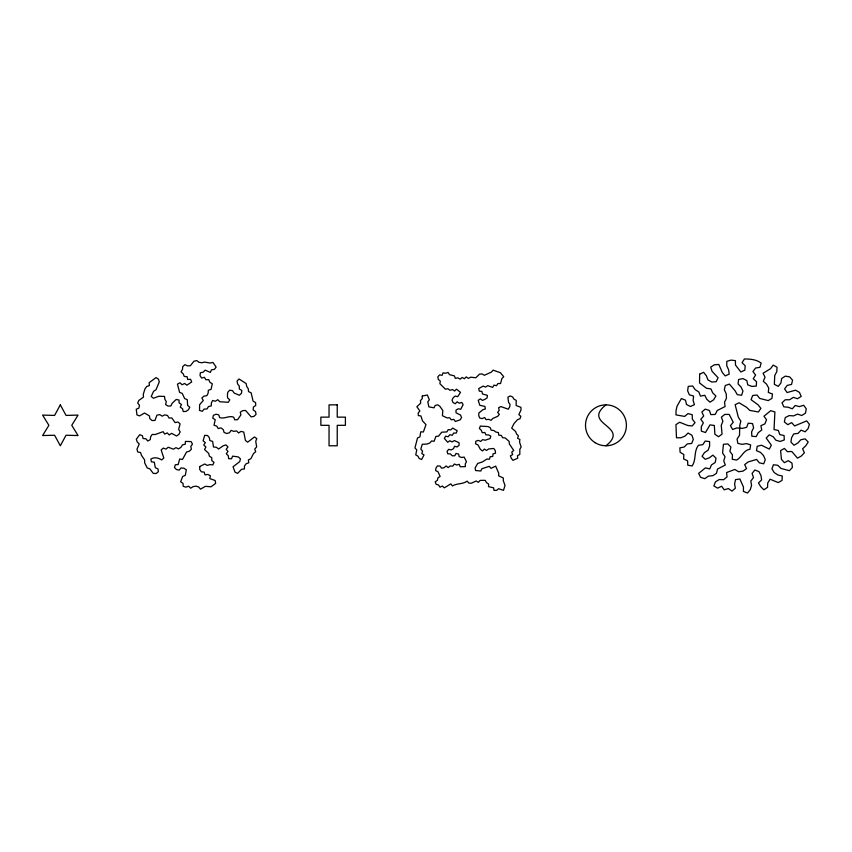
<?xml version="1.0" encoding="UTF-8"?>
<svg xmlns="http://www.w3.org/2000/svg" width="852" height="852" viewBox="0 0 852 852"><rect width="100%" height="100%" fill="white"/><g stroke="black" fill="none" stroke-linecap="round" stroke-linejoin="round"><path stroke-width="1.28" d="M605.953 404.86C581.011 424.594 630.906 426.053 605.953 445.788M699.63 374.177L699.545 382.974L706.553 388.299L710.909 388.906L712.73 392.91L715.904 395.978L713.667 399.769L709.993 402.197L706.755 399.215L704.764 395.296L700.44 396.105L698.842 392.005L695.147 389.609L692.633 385.988L688.256 386.403L687.628 390.759L689.364 394.806L693.581 396.073L693.123 400.451L694.412 404.668L690.418 406.51L686.52 404.466L685.466 400.184L681.376 398.555L677.052 406.191L676.062 410.483L675.956 414.881L684.635 416.415L688.011 413.593L692.261 414.764L692.303 419.163L695.03 422.624L692.175 425.968L687.788 425.499L679.64 422.251L675.945 424.637L676.488 437.79L680.886 437.79L684.965 436.128L688.096 433.029L691.899 435.244L693.326 439.408L691.675 443.487L687.298 443.903L684.177 447.012L679.864 447.864L680.098 452.252L683.858 454.542L683.613 458.94L687.596 460.804L687.788 465.203L692.133 465.959C696.467 459.643 693.581 451.528 698.427 445.276L702.793 444.691L705.232 441.038L709.599 441.602L709.599 446.011L708.15 450.165L704.476 452.593L702.059 456.267L705.243 459.313L709.375 457.801L712.868 455.117L716.031 458.184L715.19 462.508L711.495 464.904L709.727 468.93L705.456 467.865L698.619 473.403L700.589 477.344L704.796 478.664L708.395 476.14L712.773 475.704L716.479 473.318L717.533 469.047L725.34 465.011L723.753 460.9L725.041 456.693L722.571 453.04L723.444 444.297L727.832 443.924L730.931 447.066L729.844 451.326L732.464 454.872L732.273 459.271L736.607 460.059C741.826 457.258 743.455 450.069 749.973 449.249L750.665 444.904L746.469 443.594L742.135 444.35L737.843 443.381L737.065 439.046L739.493 435.372L739.792 425.34L740.857 421.069L738.396 417.416L735.138 404.679L739.099 402.751L746.597 407.331L749.771 410.387L758.408 411.995L760.889 408.353L758.163 404.892L751.102 399.726L752.604 395.584L756.959 394.977L759.696 398.416L768.163 400.6L771.965 398.363L772.444 393.986L768.323 392.431L768.706 388.054L766.576 384.199L763.296 381.259L765.021 377.212L763.083 373.251L770.57 368.66L773.179 365.114L777.035 367.244L776.79 371.632L774.745 375.54L774.351 384.327L778.259 386.361L780.954 382.889L781.635 378.533L785.32 376.126L789.655 376.882L792.584 380.173L791.529 384.444L787.227 385.381L784.596 388.917L787.099 392.538L795.566 390.195L799.4 392.357L801.231 396.361L797.525 398.725L793.329 397.362L789.623 399.737L785.224 399.78L782.019 402.804L783.819 406.819L788.207 407.245L792.317 408.822L795.204 405.488L799.453 406.628L803.638 405.264L806.248 408.811L805.481 413.145L801.764 415.51L797.6 414.104L793.574 415.893L789.176 415.595L785.256 417.597L784.351 421.91L787.78 424.669L791.678 422.624L794.575 425.947L806.674 420.899L809.4 424.349L808.143 428.567L805.14 431.794L801.061 430.143L798.079 433.391L793.713 433.945L791.551 437.779L790.944 442.135L794.064 445.245L797.855 442.997L800.837 439.76L805.151 438.865L808.197 442.05L805.822 445.766L802.605 448.77L804.373 452.795L801.359 456.012L797.515 458.163L791.785 451.507L787.386 451.645L784.394 448.418L780.581 450.612L781.444 459.377L784.362 462.679L788.281 460.676L791.966 463.073L792.392 467.46L789.399 470.687L780.901 468.408L777.791 465.288L773.424 464.755L771.933 468.898L774.266 472.636L777.961 475.011L782.253 476.002L782.04 480.4L778.227 482.594L770.101 479.218L767.758 482.946L767.535 487.333L763.882 489.793L760.751 486.705L758.482 482.935L761.645 479.878L760.964 475.533L758.951 471.614L754.861 469.984L752.092 473.403L753.498 477.578L750.793 481.05L751.581 485.384L750.303 489.591L747.545 493.02L743.434 491.444L743.455 487.046L739.887 479.016L735.521 479.591L734.616 483.904L735.351 488.249L732.006 491.114L728.407 488.59L724.179 489.793L721.623 486.215L717.661 488.153L713.859 485.938L715.488 481.849L719.226 479.527L723.625 479.719L727.033 476.928L726.596 472.54L734.829 469.452L738.588 471.731L742.955 471.145L746.544 468.6L744.691 464.606L748.173 461.922L756.597 459.452L759.388 462.86L763.69 463.786L765.288 459.686L763.552 455.628L760.548 452.412L756.512 450.665L757.204 446.32L761.464 445.223L769.303 449.1L771.348 445.191L766.204 438.056L769.228 434.85L773.211 436.746L775.916 440.218L780.144 441.442L784.277 439.941L784.096 435.542L779.793 434.605L778.334 430.452L774.021 429.557L774.905 411.995L770.709 410.664L763.946 416.234L766.544 419.791L764.894 423.87L760.889 425.702L761.741 430.026L758.227 432.678L756.235 436.607L751.847 436.235L751.624 431.836L753.583 427.896L752.572 423.604L748.194 423.188L746.682 427.321L742.401 428.354L736.778 427.949L732.645 429.483L730.441 425.67L733.242 422.272L729.227 414.445L724.828 414.392L721.399 417.15L722.89 421.293L721.25 425.372L722.049 434.126L718.502 436.725L714.881 434.232L714.317 425.446L709.95 424.903L705.509 432.507L701.324 431.123L701.292 426.724L703.369 422.837L700.781 419.28L703.709 415.989L701.856 411.985L705.2 409.12L709.396 410.462L710.845 414.615L715.243 414.434L717.214 410.504L725.063 406.553L724.541 402.176L726.468 398.214L726.223 393.826L724.349 389.843L725.222 385.519L729.397 384.114L735.116 390.812L737.257 394.657L741.623 395.264L742.944 391.068L741.07 387.085L738.045 383.879L738.62 379.513L742.912 378.576L746.831 380.588L747.768 384.891L751.901 386.403L756.288 386.084L756.533 381.685L753.232 378.767L755.586 375.05L752.944 371.536L755.586 368.011L759.941 367.35L761.155 363.122C756.491 359.448 750.165 358.98 744.424 358.98L742.06 362.686L745.191 365.774L744.84 370.173L740.825 371.973L735.489 365.039L735.404 360.641L731.037 360.108L726.809 361.354L726.756 365.753L728.598 369.757L729.227 374.113L725.201 375.902L722.347 372.548L718.822 364.486L714.423 364.773L710.696 367.116L712.07 371.302L718.066 377.745L716.17 381.717L711.782 382.026L707.937 379.875L706.351 375.764L703.614 372.313L699.63 374.177M199.741 466.587L199.73 469.452L201.349 471.816L204.192 472.114L204.991 474.862L207.824 474.436L210.369 475.757L209.794 478.568L215.173 480.528L215.652 483.361L211.072 486.801L205.449 486.332L200.486 489.154L198.654 486.95L195.907 486.151L193.084 486.63L190.678 488.196L188.622 486.204L185.917 487.163L183.201 486.258L183.031 483.403L180.656 481.795L182.679 476.449L185.321 475.32L186.311 469.729L183.872 468.227L181.029 467.918L179.218 470.144L176.428 469.505L174.426 467.46L175.352 464.745L178.206 464.5L179.665 458.994L182.488 459.473L186.567 451.986L189.325 451.24L191.38 449.238L190.816 446.427L192.477 444.094L191.104 441.581L185.416 441.411L185.246 444.265L182.445 444.861L180.965 447.311L178.547 448.866L175.949 447.651L173.52 449.174L168.153 447.247L166.012 449.153L163.36 448.088L161.166 449.941L163.818 458.046L161.635 459.91C158.515 457.79 154.212 456.864 150.868 459.036L151.422 461.848L154.265 462.135L155.341 467.748L157.982 468.866L158.387 471.699L156.161 473.51L153.296 473.403L149.888 468.909L147.204 467.908L144.659 462.828L144.638 459.963L141.411 455.256L140.569 452.518L137.747 451.997L136.959 449.249L139.238 443.998L137.247 441.943L136.288 439.249L139.728 434.701L142.401 435.745L143.072 438.524L145.926 438.791L147.737 441.006L150.261 439.643L150.623 436.81L152.231 434.424L155.085 434.552L163.115 431.676L164.638 434.105L167.237 432.891L169.218 434.957L171.571 433.327L176.545 436.011L178.909 434.382L180.187 431.826L178.643 429.408L180.091 423.87L177.93 421.996L175.129 422.613L171.806 417.959L168.941 417.991L167.556 415.488L164.755 414.871L162.189 416.149L159.761 414.636L156.949 415.148L154.957 420.451L152.093 420.526L149.877 418.705L149.388 415.882L144.51 413.028L139.621 415.904L136.938 414.924L136.267 409.248L138.897 408.108L139.472 405.296L137.683 403.06L138.812 400.429L143.498 397.128L143.285 394.274L145.01 388.8L146.693 386.488L149.398 385.551L149.121 382.697L156.044 377.606L158.451 379.151L159.292 381.888L156.001 389.747L153.594 391.292L151.219 396.489L153.477 398.246L158.77 396.276L164.5 396.414L164.862 399.258L166.321 401.718L165.597 404.487L167.993 406.074L170.858 405.989L172.051 403.39L176.226 399.46L179.026 400.035L179.101 402.9L181.465 404.508L180.241 407.096L182.573 408.768L183.212 411.559L186.077 411.409L188.43 409.769L189.804 407.256L187.621 405.392L187.28 399.673L184.639 398.576L182.243 393.411L179.58 392.367L177.44 384.135L179.974 382.782L182.062 384.753L184.618 383.475L186.918 385.179L191.668 381.962L190.592 379.31L187.738 379.491L187.11 376.701L184.245 376.477L183.212 373.815L181.061 371.919L182.466 369.417L182.765 366.573L184.905 364.667L187.493 365.891L190.358 365.732L193.915 361.259L196.695 360.556L198.974 362.292L201.796 362.76L204.586 362.089L210.188 363.058L212.979 362.43L216.12 367.137L214.374 369.406L211.53 369.789L210.337 372.388L205.162 370.141L203.138 372.164L200.337 372.814L200.039 375.657L201.626 378.043L204.395 377.319L205.918 379.747L208.772 379.641L209.901 382.271L212.297 383.837L211.04 389.396L208.314 390.291L208.144 393.155L206.844 395.701L204.001 396.105L201.849 398.001L203.309 400.472L199.592 404.711L199.549 410.44L202.286 411.303L204.107 409.088L206.972 408.992L208.484 406.553L211.275 405.914L211.349 403.049L212.617 400.483L215.375 401.239L217.803 399.705L219.816 401.739L228.304 402.293L229.806 399.854L227.633 397.99L227.409 395.136L227.761 392.293L229.699 390.184L232.521 390.674L234.14 393.038L239.412 395.253L241.478 393.273L241.83 390.429L239.337 389.002L239.305 386.137L237.57 383.858L237.037 381.046L239.039 378.991L246.132 383.538L246.686 386.35L248.262 388.746L248.528 391.6L251.127 392.804L253.097 401.164L255.579 402.591L255.738 405.456L253.385 407.086L253.15 409.94L255.525 411.548L256.058 414.36L254.002 416.351L251.191 416.905L245.589 410.472L242.735 410.643L240.296 412.155L240.86 414.967L237.591 419.663L234.737 419.844L233.704 417.171C228.996 415.19 224.31 419.333 219.667 417.587L218.783 414.86L216.003 414.2L213.373 415.35L212.776 418.162L215.205 419.685L214.033 425.223L216.759 426.117L218.24 428.567L221.019 427.874L223.267 429.653L224.087 432.401L226.728 433.519L229.486 432.741L231.094 430.377L233.789 431.368L236.611 430.899L238.571 432.986L240.967 431.4L243.768 432.028L245.397 440.409L247.655 442.177L254.46 436.98L256.803 438.61L255.749 441.283L256.654 446.927L254.737 449.057L255.706 451.752L253.491 453.573L250.903 458.685L248.337 459.963L248.805 462.785L246.111 463.744L244.46 466.087L244.439 468.951L241.595 469.292L237.612 473.382L235.024 472.146L233.033 466.789L239.742 461.614L240.424 458.823L238.294 456.917L232.628 456.15L231.488 458.781L228.624 458.642L228.325 455.788L226.291 453.775L227.974 451.464L226.174 449.238L227.974 447.002L226.025 444.904L223.288 445.745L218.623 449.015L216.355 447.257L213.501 447.002L212.627 441.368L209.869 440.58L209.358 437.758L207.569 435.521L204.704 435.34L203.106 440.803L205.311 442.635L203.788 445.063L205.907 446.991L204.533 449.505L208.697 453.392L209.379 456.182L211.797 457.705L211.765 460.57L214.012 462.338L212.808 464.936L209.965 464.585L207.228 465.394L204.736 463.978L199.741 466.587M422.272 396.063L422.23 398.672L420.462 400.589L420.686 403.177L416.873 406.723L419.866 410.983L418.215 412.996L418.321 415.595L420.899 415.925L422.485 420.813L425.979 424.658L423.359 431.964L420.76 431.815L419.898 436.916L417.512 437.96L414.935 448.003L416.756 449.867L415.765 454.904L418.012 456.214L419.195 458.536L421.633 459.473L424.019 454.925L421.825 453.52L422.581 451.027L420.792 449.132L422.283 444.254C425.627 444.201 429.717 444.435 431.538 440.974L434.126 441.283L435.894 436.394L438.492 436.213L441.709 432.198L446.895 431.911L448.195 429.653L450.793 429.887L452.657 428.066L457.162 430.665L456.235 433.104L453.626 433.05L452.316 435.297L449.771 434.712L448.163 436.767L445.639 436.16L444.339 438.418L447.705 442.273L449.813 440.74L452.124 441.932L454.34 440.559L459.047 442.71L459.1 445.308L457.066 446.949L454.553 446.278L453.52 448.663L451.251 449.941L448.716 449.323L447.044 451.315L447.779 453.807L450.378 453.903L452.188 455.777L454.798 455.767L456.033 453.477L458.578 454.02L459.153 456.565L461.582 457.492L464.159 457.098L466.47 461.72L465.245 464.02L465.373 466.619L460.24 466.758L459.239 464.351L456.715 464.979L454.297 463.999L452.785 466.119L450.186 465.98L448.141 467.588L446.107 465.959L444.158 467.684L441.602 468.195L440.058 466.097L437.47 465.863L435.979 468.004L435.638 470.581L437.981 471.72L440.133 476.438L437.928 477.823L437.374 480.368L435.202 481.795L436.075 484.245L438.556 485.033L440.037 487.174L442.38 486.045L444.275 487.834L450.836 483.883L452.433 485.938C456.991 483.127 462.732 484.437 467.098 481.135L468.845 483.073L471.444 483.201L476.151 480.986L478.366 482.36L480.091 480.411L485.235 480.336L486.46 482.637L488.654 484.042L488.515 486.641L493.574 487.802L494 490.369L496.609 490.39L498.569 488.686L503.479 490.358L505.034 485.406L503.244 480.613L503.319 478.015L498.644 475.853L498.739 473.254L495.672 466.129L490.986 468.344L489.325 466.342L481.934 468.696L480.762 471.018L475.576 470.506L475.128 467.94L477.674 463.477L482.551 461.859L486.865 459.026L489.463 459.217L490.156 456.704L492.754 456.48L492.999 453.892L495.513 453.221L495.268 450.623L493.83 448.461L488.707 448.961L486.556 450.442L484.341 449.079L482.53 450.953L480.432 449.409L477.919 444.861L475.554 443.775L475.863 441.187L478.334 440.388L480.72 441.432L482.615 439.643L485.15 440.228L490.081 438.578L490.805 436.075L488.473 434.903L485.874 434.85L484.841 432.465L482.253 432.731L481.327 430.303L479.41 428.535L480.315 426.085L487.983 426.554L490.294 427.757L491.167 430.207L493.755 430.473L495.853 432.017L498.399 432.571L498.75 435.148L501.338 435.457L502.637 437.715L505.225 437.949L509.091 441.421L509.4 444.009L513.735 450.495L511.743 452.167L512.67 454.595L510.391 455.863L511.317 458.291L512.947 460.336L517.686 458.227L517.473 455.628L519.805 454.478L519.837 449.27L521.136 447.012L519.539 442.071L519.89 439.494L517.611 438.248L518.378 435.766L516.525 433.934L515.63 431.495L511.701 428.109L514.075 423.476L517.526 419.663L519.965 418.747L520.828 416.287L518.847 414.594L521.019 409.95L520.923 407.352L516.131 405.509L516.237 400.376L513.937 399.151L512.584 396.925L510.178 395.924L507.909 397.202L508.548 402.346L510.071 404.455L509.645 407.022L508.207 409.194L500.901 406.564L498.601 407.778L499.208 410.313L497.664 412.4L499.347 414.392L497.643 416.362L492.893 418.396L491.093 420.27L488.654 419.354L486.066 419.642L484.607 417.491L482.253 418.609L479.719 418.023L478.749 415.606L478.824 412.996L482.871 409.759L485.342 408.971L484.884 406.404L479.793 405.307L478.228 400.355L480.358 398.853L482.456 400.387L484.852 399.375L487.046 397.959L487.45 395.392L482.488 393.965L481.891 391.43L479.303 391.121L478.686 388.597L483.169 386.084L485.576 387.085L487.738 385.647L492.648 387.383L493.968 385.136L496.514 385.69L497.941 383.507L500.55 383.56L501.881 378.533L503.724 376.701L500.39 372.707L493.095 370.151L491.38 372.1L484.351 375.295L482.136 373.932L479.538 374.145L475.831 377.745L470.655 377.202L468.334 378.394L466.225 376.872L464.393 378.725L462.103 377.489L460.112 379.161L457.854 377.862L455.298 378.363L454.425 375.902L449.462 374.646L448.067 372.452L445.585 373.261L443.019 372.846L442.145 375.306L439.579 374.891L437.843 376.84L438.333 379.396L440.292 381.121L439.888 383.688L445.362 389.172L447.928 388.736L450.005 390.301L452.497 389.545L454.638 391.025L456.448 389.151L460.506 392.357L457.705 396.681L455.17 396.073L453.179 397.746L452.05 400.089L452.998 402.517L455.319 403.71L457.098 401.814L459.292 403.22L461.773 402.432L463.126 404.647L460.74 409.269L458.184 408.8L455.98 410.195L456.022 412.794L460.602 415.105L461.539 417.533L460.25 419.802L455.33 421.484L453.85 419.344L451.294 419.844L449.696 417.789L447.098 417.917L442.422 415.701L442.795 410.515L439.845 406.266L437.672 404.828L435.159 405.488L433.987 407.81L428.897 406.873L427.768 401.878L429.344 399.801L427.363 394.987L422.272 396.063M60.322 404.86L54.603 415.414L42.6 415.094L48.883 425.318L42.6 435.553L54.603 435.234L60.322 445.788L66.041 435.234L78.043 435.553L71.76 425.318L78.043 415.094L66.041 415.414L60.322 404.86M337.232 404.86L329.042 404.86L329.042 417.139L320.863 417.139L320.863 425.318L329.042 425.318L329.042 445.788L337.232 445.788L337.232 425.318L345.411 425.318L345.411 417.139L337.232 417.139L337.232 404.86M595.09 442.657A20.459 20.459 0 0 0 626.401 426.075A20.459 20.459 0 0 0 596.379 407.245A20.459 20.459 0 0 0 595.09 442.657"/></g></svg>
